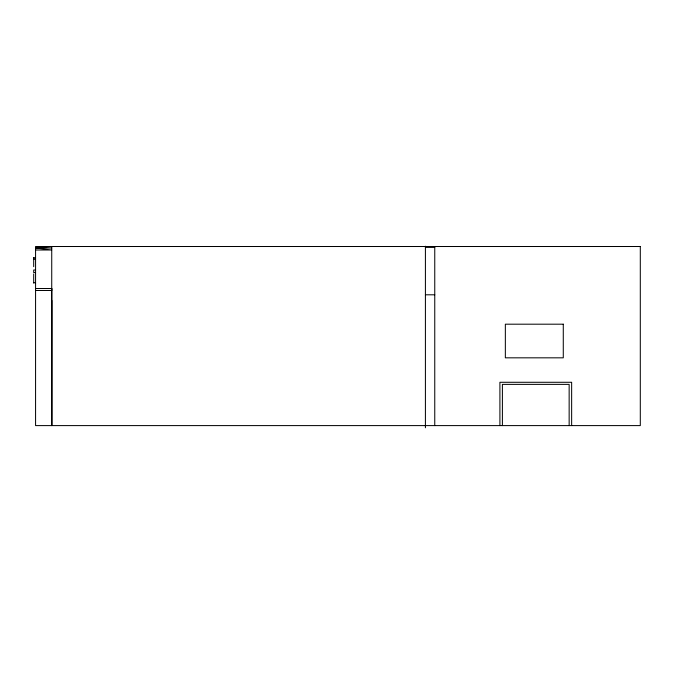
<?xml version="1.0" encoding="UTF-8"?>
<svg xmlns="http://www.w3.org/2000/svg" width="674" height="674" viewBox="0 0 674 674"><rect width="100%" height="100%" fill="white"/><g stroke="black" fill="none" stroke-linecap="round" stroke-linejoin="round"><path stroke-width="1.01" d="M51.763 300.402L51.721 425.597L51.738 246.507L35.57 248.015L51.687 249.995L35.57 249.995M425.412 247.392L434.755 247.392M35.57 248.015L51.738 248.015M33.7 257.78L35.57 257.847M33.7 259.161L35.57 259.161M35.57 270.004L33.7 270.004L33.7 272.566L35.57 272.566M33.7 282.819L35.57 282.768M35.57 288.506L51.687 288.506L51.763 290.486L35.57 290.486M425.412 294.799L434.755 294.799M571.645 425.597L571.645 382.284L499.906 382.284L499.906 425.597M569.151 425.597L569.151 384.374L502.4 384.374L502.4 425.597M434.755 246.507L434.755 425.597M425.412 246.212L425.412 427.788M51.763 288.405L51.763 425.597M33.7 257.578L33.7 266.66M33.7 273.947L33.7 283.021M640.3 246.507L35.57 246.507L35.57 425.597L640.3 425.597L640.3 246.507M563.279 324.194L505.348 324.194L505.348 357.827L563.279 357.827L563.279 324.194"/></g></svg>
